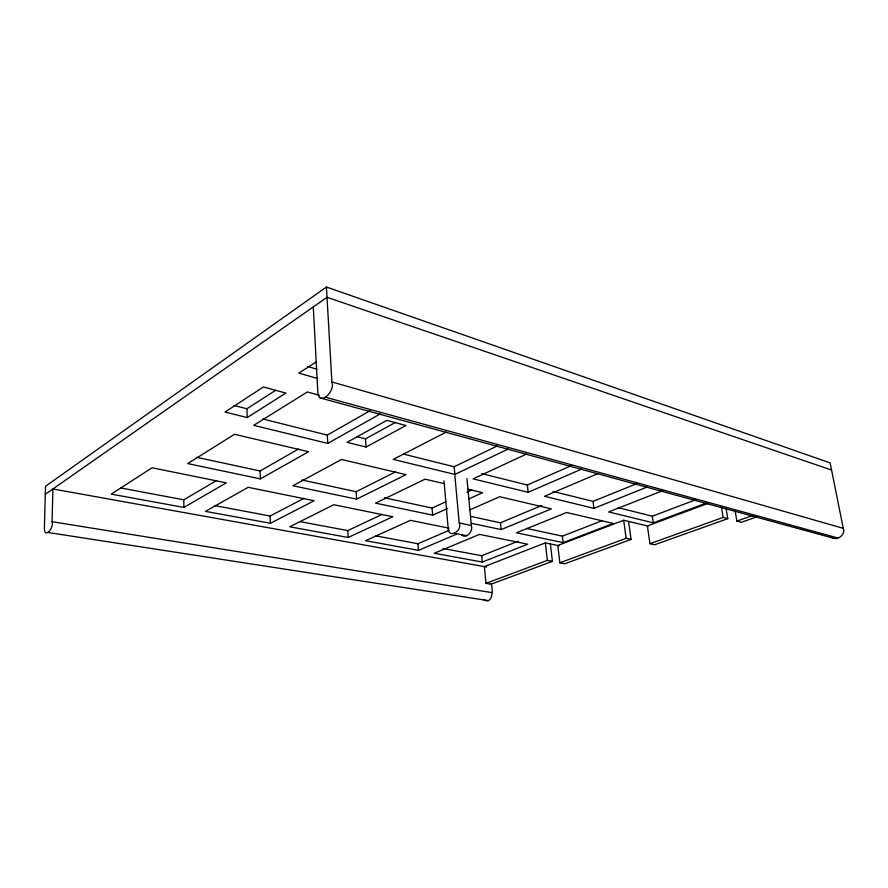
<?xml version="1.0" encoding="UTF-8"?>
<svg xmlns="http://www.w3.org/2000/svg" width="888" height="888" viewBox="0 0 888 888"><rect width="100%" height="100%" fill="white"/><g stroke="black" fill="none" stroke-linecap="round" stroke-linejoin="round"><path stroke-width="1.33" d="M831.168 536.951C836.33 541.613 846.109 535.109 843.267 528.327L830.125 462.892L326.429 287.024L45.499 486.28L44.422 526.762C43.49 540.315 54.212 528.293 52.092 521.711L52.892 488.977L486.646 567.021M45.288 494.305L327.028 297.302L831.568 470.052M316.239 361.882L298.823 373.127L317.371 378.432M233.888 405.472L246.919 408.769L275.269 390.542M247.197 417.571L285.869 393.062L263.359 386.979L224.997 412.065L247.197 417.571L246.919 408.769M313.275 306.915L317.738 390.687C317.937 408.314 335.886 391.264 331.901 381.951L326.429 287.024M120.713 487.967L183.794 499.811L216.672 480.475M183.894 507.425L226.262 482.861L152.103 467.776L111.255 494.128L183.894 507.425L183.794 499.811M196.958 457.376L260.095 470.984L298.535 448.995M262.804 418.992L327.306 435.087L370.063 410.733M260.373 478.887L308.547 451.726L234.543 434.299L187.679 463.591L260.373 478.887L260.095 470.984M319.236 395.227L307.359 391.963L253.691 425.33L327.761 443.401L380.175 413.975M356.654 436.596L365.479 438.827L395.637 422.344M366.023 447.03L405.949 425.519L386.857 420.357L347.086 442.335L366.023 447.03L365.479 438.827M214.741 505.616L270.13 516.017L304.096 498.301M446.22 432.09L393.218 459.374L454.878 474.425L508.225 449.039M270.396 523.265L314.174 500.743L248.185 487.323L205.428 511.366L270.396 523.265L270.13 516.017M301.998 480.02L356.166 491.697L395.571 471.872M356.632 499.156L406.027 474.658L341.525 459.485L292.862 485.736L356.632 499.156L356.166 491.697M403.33 454.068L454.168 466.755L497.469 445.865M300.266 521.678L347.752 530.591L382.417 514.274M526.529 454.057L473.126 478.876L528.16 492.307L581.54 469.142M348.174 537.495L392.84 516.749L333.744 504.728L289.721 526.795L348.174 537.495L347.752 530.591M384.326 497.768L432.079 508.058L445.787 501.809M466.955 492.152L471.939 489.876M443.845 483.56L425.119 479.154L375.546 503.141L432.678 515.162L447.663 508.424M468.897 498.867L482.628 492.696L467.921 489.233M469.685 509.934L499.711 496.714L551.315 508.857L501.165 529.581L471.362 523.31M481.773 473.637L527.339 485.015L571.694 465.49M444 480.863L448.129 527.761C447.752 539.382 462.881 531.102 459.207 522.965L454.867 475.524M375.979 535.897L417.937 543.767L449.239 530.28M461.727 535.131C467.066 539.038 473.249 530.869 471.373 525.507L466.922 478.621M597.857 473.604L544.511 496.292L593.928 508.358L647.086 487.068M449.006 528.182L410.423 520.335L365.59 540.692L418.459 550.36L456.121 534.365M470.707 516.383L500.466 522.799L541.724 505.505M553.002 491.419L593.029 501.398L637.196 483.472M443.045 548.484L481.696 555.733L518.192 541.192M662.981 490.576L608.657 511.943L653.279 522.832L705.927 503.196M482.306 562.049L527.716 544.2L479.52 534.387L434.265 553.257L482.306 562.049L481.696 555.733M526.462 528.404L562.393 536.152L602.086 520.712M559.018 545.731L545.354 542.901L484.36 566.611L485.991 583.361L491.031 584.204L552.425 561.349L550.382 543.944M563.17 542.635L613.231 523.432L566.677 512.476L516.527 532.811L563.17 542.635L562.393 536.152M648.173 526.129L623.665 520.246L557.786 545.476L559.851 562.792L564.801 563.747L631.091 539.427L628.571 521.423M618.215 507.692L652.314 516.194L695.848 499.733M485.991 583.361L547.374 560.372L552.425 561.349M708.346 503.241L647.374 525.94L649.949 543.678L654.678 544.744L727.772 518.659L725.995 508.114M484.071 599.911C493.417 605.061 493.162 587.401 490.942 583.361M559.851 562.792L626.162 538.317L631.091 539.427M649.949 543.678L723.11 517.427L727.772 518.659M735.086 510.6L736.874 521.067L752.469 515.562M756.998 516.794L741.425 522.266L736.874 521.067M48.03 532.489L487.978 600.566M52.092 521.711L491.863 592.607M454.345 533.222L466.522 535.664M459.207 522.965L471.373 525.507M319.846 397.846L832.245 537.873M325.363 397.18L837.828 537.973M331.901 381.951L843.267 528.327M307.625 366.5L316.883 369.197M721.345 506.837L723.11 517.427M652.314 516.194L653.279 522.832M623.665 520.246L626.162 538.317M593.029 501.398L593.928 508.358M545.354 542.901L547.374 560.372M527.339 485.015L528.16 492.307M500.466 522.799L501.165 529.581M454.168 466.755L454.878 474.425M432.079 508.058L432.678 515.162M417.937 543.767L418.459 550.36M327.306 435.087L327.761 443.401"/></g></svg>
